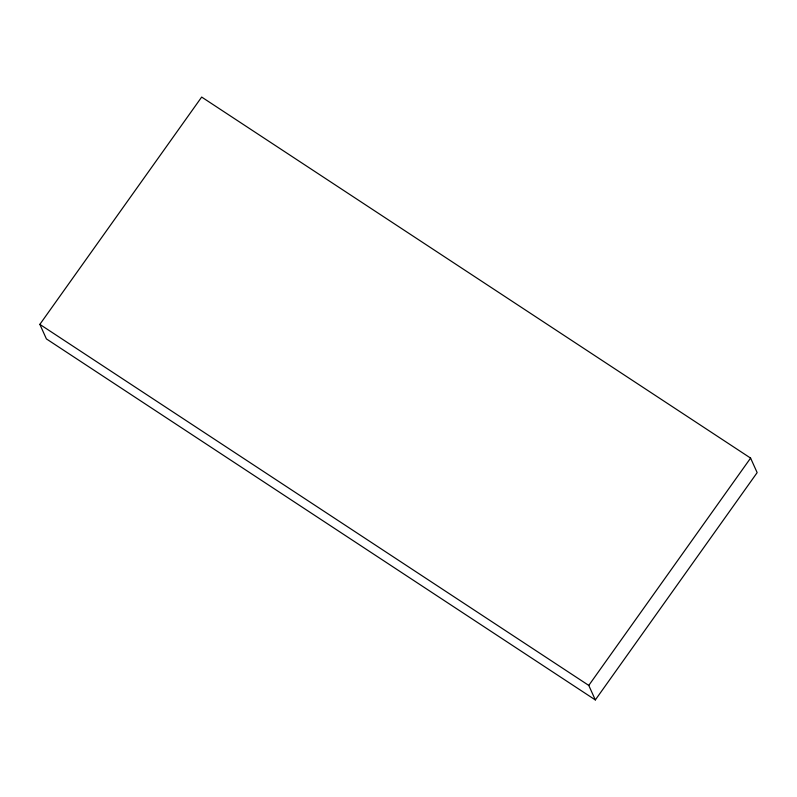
<?xml version="1.0" encoding="UTF-8"?>
<svg xmlns="http://www.w3.org/2000/svg" width="797" height="797" viewBox="0 0 797 797"><rect width="100%" height="100%" fill="white"/><g stroke="black" fill="none" stroke-linecap="round" stroke-linejoin="round"><path stroke-width="1.2" d="M39.85 324.379L201.671 97.065L750.595 458.096L757.15 472.621L595.329 699.935L46.405 338.904L39.85 324.379L588.774 685.42L595.329 699.935M588.774 685.42L750.595 458.096"/></g></svg>
